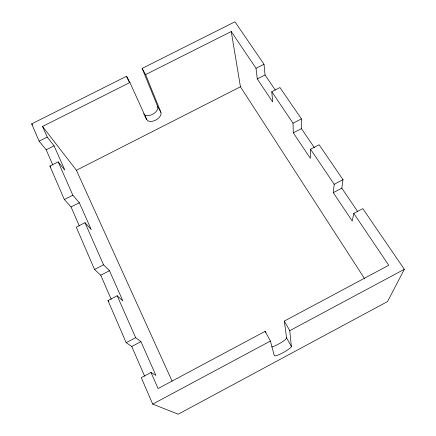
<?xml version="1.0" encoding="UTF-8"?>
<svg xmlns="http://www.w3.org/2000/svg" width="436" height="436" viewBox="0 0 436 436"><rect width="100%" height="100%" fill="white"/><g stroke="black" fill="none" stroke-linecap="round" stroke-linejoin="round"><path stroke-width="0.65" d="M357.602 211.438L341.824 188.172L343.012 179.703L319.103 144.768L310.541 149.21L310.328 158.317L293.308 132.838L293.019 123.203L271.792 91.702L279.939 87.538L301.396 118.886L301.445 128.636L314.438 147.799M144.621 376.115L131.737 346.489L126.168 342.685L107.981 300.573L117.18 295.755L135.661 337.671L140.926 341.628L155.914 375.418L151.009 372.48L141.275 377.663L152.698 404.112L178.21 414.2L387.539 301.554L404.319 269.301L362.807 208.631L353.787 213.384L352.239 221.041L333.273 192.658L334.199 184.319L310.541 149.21M152.698 404.112L270.402 341.05L265.126 331.344L158.099 388.558L151.009 372.48M270.402 341.05L274.288 355.58A9.696 1.608 -28.8 0 0 283.117 352.642A9.696 1.608 -28.8 0 0 291.346 346.413L289.755 330.684L404.319 269.301M291.346 346.413L286.561 337.829L284.343 321.07L388.743 265.262L353.787 213.384M126.168 342.685L135.661 337.671M131.737 346.489L140.926 341.628M333.273 192.658L341.824 188.172M334.199 184.319L343.012 179.703M79.33 225.984L71.057 206.958L64.348 199.541L49.889 166.067L58.157 161.876L72.845 195.197L79.314 202.729L91.238 229.609L84.971 222.687L76.278 227.161L94.547 269.47L100.754 275.241L109.469 270.707L122.848 300.867L117.18 295.755M94.547 269.47L103.534 264.799L109.469 270.707M293.308 132.838L301.445 128.636M293.019 123.203L301.396 118.886M71.057 206.958L79.314 202.729M64.348 199.541L72.845 195.197M271.792 91.702L272.653 101.931L257.289 78.932L256.019 68.294L263.998 64.245L234.955 21.8L142.141 68.414L157.696 106.586L160.922 112.374A7.957 4.583 -28.7 0 1 155.63 120.145A7.957 4.583 -28.7 0 1 146.752 119.568L144.856 116.069M52.832 165.048L46.2 149.804L39.147 141.188L31.681 123.895L126.505 76.267L129.895 82.508L42.537 126.451L76.414 170.274L240.443 86.786L231.244 31.528L145.619 74.6L160.922 112.374M257.289 78.932L265.055 74.981L263.998 64.245M46.2 149.804L54.069 145.826L64.844 170.105L58.157 161.876M39.147 141.188L47.241 137.111L54.069 145.826M107.981 300.573L108.973 301.401M49.889 166.067L50.756 167.081M31.681 123.895L32.52 124.952M265.055 74.981L275.28 90.056M231.244 31.528L256.019 68.294M240.443 86.786L364.54 278.577M142.141 68.414L145.619 74.6M284.343 321.07L289.755 330.684M126.505 76.267L129.029 81.794M129.895 82.508L146.752 119.568M76.414 170.274L172.078 381.08M42.537 126.451L47.241 137.111M84.971 222.687L103.534 264.799M100.754 275.241L111.24 299.358M265.126 331.344L265.497 332.641M286.561 337.829A9.636 1.744 -28.8 0 1 281.253 342.516A9.636 1.744 -28.8 0 1 271.797 346.985M157.696 106.586A7.913 4.638 -28.7 0 1 152.469 114.379A7.913 4.638 -28.7 0 1 143.597 113.731"/></g></svg>
